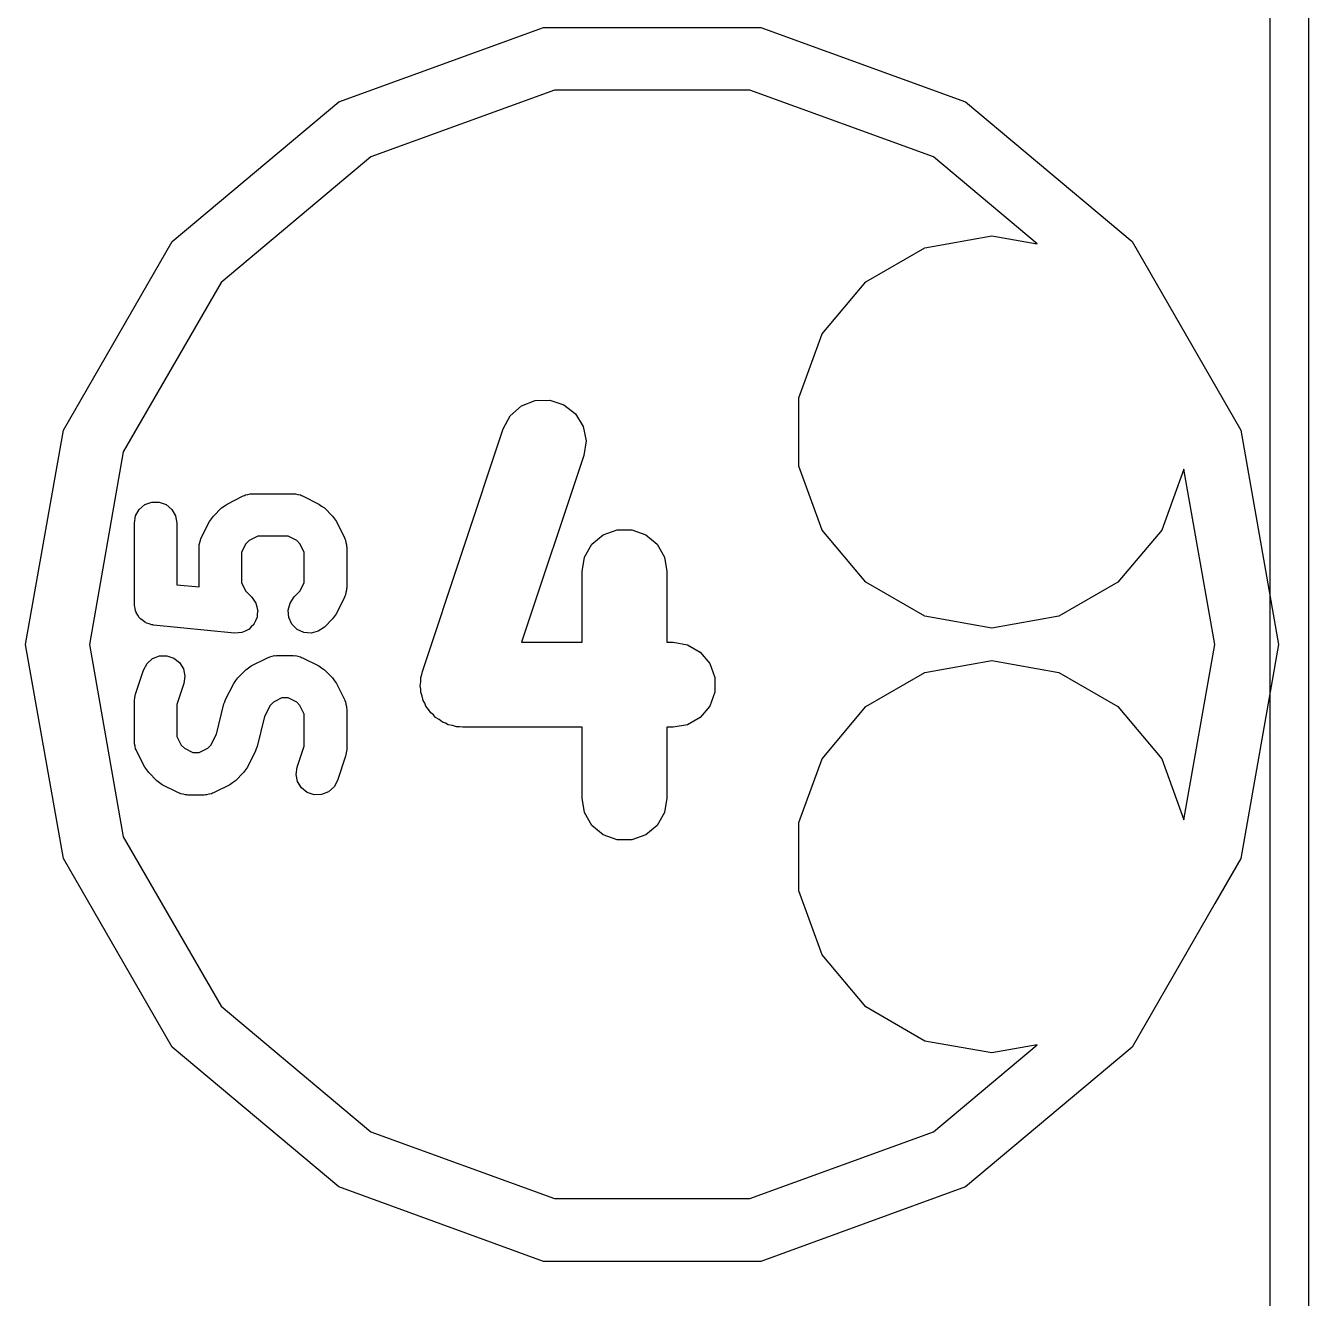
# Model space of a CAD drawing. Extents: x 25.3 to 49.5, y -85.5 to -24.8.
# Drawn here: x 41.81 to 49.48, y -62.84 to -55.23 of the extents above; entities that cross this region are included whole.
import ezdxf

# ---------------------------------------------------------------- set-up
doc = ezdxf.new("R2010")
doc.units = 0
doc.header["$MEASUREMENT"] = 0
doc.layers.add('BLACK', color=7, linetype='CONTINUOUS')

msp = doc.modelspace()

# ---------------------------------------------------------------- linework, layer by layer
at = {"layer": 'Black'}
for p, q in [((49.4792, -25.4), (49.4792, -84.836)), ((49.2506, -84.7217), (49.2506, -25.5143)), ((43.6816, -55.6834), (44.9043, -55.2384)), ((44.9043, -55.2384), (46.2055, -55.2384)), ((46.2055, -55.2384), (47.4281, -55.6834)), ((42.6849, -56.5198), (43.6816, -55.6834)), ((44.9705, -55.6136), (43.8721, -56.0134)), ((46.1393, -55.6136), (44.9705, -55.6136)), ((47.2376, -56.0134), (46.1393, -55.6136)), ((47.4281, -55.6834), (48.4249, -56.5198)), ((43.8721, -56.0134), (42.9768, -56.7647)), ((47.8565, -56.5327), (47.2376, -56.0134)), ((42.0343, -57.6466), (42.6849, -56.5198)), ((47.1858, -56.5559), (47.5869, -56.4851)), ((47.5869, -56.4851), (47.8565, -56.5327)), ((48.4249, -56.5198), (49.0755, -57.6466)), ((46.833, -56.7595), (47.1858, -56.5559)), ((46.5712, -57.0716), (46.833, -56.7595)), ((42.9768, -56.7647), (42.3924, -57.7769)), ((46.4319, -57.4543), (46.5712, -57.0716)), ((44.7067, -57.5606), (44.7727, -57.5021)), ((44.7727, -57.5021), (44.8548, -57.4696)), ((44.8548, -57.4696), (44.9429, -57.4672)), ((44.9429, -57.4672), (45.0266, -57.4951)), ((45.0266, -57.4951), (45.0957, -57.55)), ((46.4319, -57.8617), (46.4319, -57.4543)), ((44.6647, -57.6382), (44.7067, -57.5606)), ((45.0957, -57.55), (45.1419, -57.6251)), ((41.8084, -58.928), (42.0343, -57.6466)), ((44.1809, -59.0896), (44.6647, -57.6382)), ((45.1419, -57.6251), (45.1596, -57.7115)), ((49.0755, -57.6466), (49.3014, -58.928)), ((45.1596, -57.7115), (45.1467, -57.7988)), ((42.3924, -57.7769), (42.1894, -58.928)), ((45.1467, -57.7988), (44.7743, -58.9159)), ((46.5712, -58.2444), (46.4319, -57.8617)), ((48.7355, -57.8794), (48.6026, -58.2444)), ((48.9204, -58.928), (48.7355, -57.8794)), ((43.0125, -58.0887), (43.1093, -58.0403)), ((43.1093, -58.0403), (43.1163, -58.0382)), ((43.1163, -58.0382), (43.1227, -58.0346)), ((43.1227, -58.0346), (43.1373, -58.032)), ((43.1373, -58.032), (43.1516, -58.0277)), ((43.1516, -58.0277), (43.1589, -58.0282)), ((43.1589, -58.0282), (43.1661, -58.0269)), ((43.1661, -58.0269), (43.408, -58.0269)), ((43.408, -58.0269), (43.4152, -58.0282)), ((43.4152, -58.0282), (43.4225, -58.0277)), ((43.4225, -58.0277), (43.4368, -58.032)), ((43.4368, -58.032), (43.4514, -58.0346)), ((43.4514, -58.0346), (43.4578, -58.0382)), ((43.4578, -58.0382), (43.4648, -58.0403)), ((43.4648, -58.0403), (43.5616, -58.0887)), ((42.4662, -58.1588), (42.4882, -58.1207)), ((42.4882, -58.1207), (42.522, -58.0923)), ((42.522, -58.0923), (42.5635, -58.0772)), ((42.5635, -58.0772), (42.6076, -58.0772)), ((42.6076, -58.0772), (42.649, -58.0923)), ((42.649, -58.0923), (42.6828, -58.1207)), ((42.6828, -58.1207), (42.7049, -58.1588)), ((42.9311, -58.1609), (42.9795, -58.1125)), ((42.9795, -58.1125), (42.9962, -58.1008)), ((42.9962, -58.1008), (43.0125, -58.0887)), ((43.5616, -58.0887), (43.5779, -58.1008)), ((43.5779, -58.1008), (43.5946, -58.1125)), ((43.5946, -58.1125), (43.6429, -58.1609)), ((42.4585, -58.2023), (42.4662, -58.1588)), ((42.4585, -58.6861), (42.4585, -58.2023)), ((42.7049, -58.1588), (42.7125, -58.2023)), ((42.7125, -58.2023), (42.7125, -58.5712)), ((42.859, -58.2906), (42.9074, -58.1939)), ((42.9074, -58.1939), (42.9195, -58.1775)), ((42.9195, -58.1775), (42.9311, -58.1609)), ((43.6429, -58.1609), (43.6546, -58.1775)), ((43.6546, -58.1775), (43.6667, -58.1939)), ((43.6667, -58.1939), (43.7151, -58.2906)), ((42.8532, -58.304), (42.8569, -58.2976)), ((42.8569, -58.2976), (42.859, -58.2906)), ((43.1961, -58.2809), (43.1446, -58.3067)), ((43.378, -58.2809), (43.1961, -58.2809)), ((43.4295, -58.3067), (43.378, -58.2809)), ((43.7151, -58.2906), (43.7172, -58.2976)), ((43.7172, -58.2976), (43.7209, -58.304)), ((45.1949, -58.3293), (45.2625, -58.2726)), ((45.2625, -58.2726), (45.3454, -58.2424)), ((45.3454, -58.2424), (45.4336, -58.2424)), ((45.4336, -58.2424), (45.5165, -58.2726)), ((45.5165, -58.2726), (45.5841, -58.3293)), ((46.833, -58.5565), (46.5712, -58.2444)), ((48.6026, -58.2444), (48.3408, -58.5565)), ((42.8456, -58.3474), (42.8468, -58.3402)), ((42.8456, -58.5845), (42.8456, -58.3474)), ((42.8464, -58.3329), (42.8506, -58.3186)), ((42.8468, -58.3402), (42.8464, -58.3329)), ((42.8506, -58.3186), (42.8532, -58.304)), ((43.1253, -58.3259), (43.0996, -58.3774)), ((43.1446, -58.3067), (43.1253, -58.3259)), ((43.4488, -58.3259), (43.4295, -58.3067)), ((43.4745, -58.3774), (43.4488, -58.3259)), ((43.7209, -58.304), (43.7234, -58.3186)), ((43.7234, -58.3186), (43.7277, -58.3329)), ((43.7277, -58.3329), (43.7272, -58.3402)), ((43.7272, -58.3402), (43.7285, -58.3474)), ((43.7285, -58.3474), (43.7285, -58.5893)), ((45.1508, -58.4057), (45.1949, -58.3293)), ((45.5841, -58.3293), (45.6282, -58.4057)), ((43.0996, -58.3774), (43.0996, -58.5594)), ((43.4745, -58.5594), (43.4745, -58.3774)), ((45.1355, -58.4926), (45.1508, -58.4057)), ((45.6282, -58.4057), (45.6435, -58.4926)), ((45.1355, -58.9159), (45.1355, -58.4926)), ((45.6435, -58.4926), (45.6435, -58.9159)), ((42.7125, -58.5712), (42.8456, -58.5845)), ((43.0996, -58.5594), (43.1253, -58.6109)), ((43.4488, -58.6109), (43.4745, -58.5594)), ((43.7277, -58.6039), (43.7234, -58.6181)), ((43.7285, -58.5893), (43.7272, -58.5965)), ((43.7272, -58.5965), (43.7277, -58.6039)), ((47.1858, -58.7601), (46.833, -58.5565)), ((48.3408, -58.5565), (47.988, -58.7601)), ((43.1253, -58.6109), (43.1591, -58.6447)), ((43.1591, -58.6447), (43.1596, -58.6453)), ((43.1596, -58.6453), (43.1602, -58.6458)), ((43.1602, -58.6458), (43.1722, -58.6634)), ((43.1722, -58.6634), (43.1844, -58.6808)), ((43.1844, -58.6808), (43.1846, -58.6816)), ((43.1846, -58.6816), (43.1851, -58.6822)), ((43.3782, -58.7234), (43.3897, -58.6808)), ((43.3897, -58.6808), (43.415, -58.6447)), ((43.415, -58.6447), (43.4488, -58.6109)), ((43.7151, -58.6461), (43.6667, -58.7429)), ((43.7172, -58.6391), (43.7151, -58.6461)), ((43.7209, -58.6328), (43.7172, -58.6391)), ((43.7234, -58.6181), (43.7209, -58.6328)), ((42.4594, -58.6908), (42.4585, -58.6861)), ((42.4589, -58.6956), (42.4594, -58.6908)), ((42.4632, -58.7124), (42.4589, -58.6956)), ((42.4662, -58.7295), (42.4632, -58.7124)), ((42.4686, -58.7337), (42.4662, -58.7295)), ((42.4698, -58.7383), (42.4686, -58.7337)), ((42.4795, -58.7527), (42.4698, -58.7383)), ((42.4882, -58.7677), (42.4795, -58.7527)), ((43.1851, -58.6822), (43.1903, -58.7029)), ((43.1903, -58.7029), (43.1958, -58.7234)), ((43.1938, -58.7462), (43.192, -58.7673)), ((43.196, -58.725), (43.1938, -58.7462)), ((43.1958, -58.7234), (43.1958, -58.7242)), ((43.1958, -58.7242), (43.196, -58.725)), ((43.3821, -58.7673), (43.3782, -58.7234)), ((43.6667, -58.7429), (43.6546, -58.7592)), ((42.4919, -58.7708), (42.4882, -58.7677)), ((42.4946, -58.7748), (42.4919, -58.7708)), ((42.5087, -58.7849), (42.4946, -58.7748)), ((42.522, -58.7961), (42.5087, -58.7849)), ((42.5265, -58.7977), (42.522, -58.7961)), ((42.5304, -58.8005), (42.5265, -58.7977)), ((42.5471, -58.8052), (42.5304, -58.8005)), ((42.5635, -58.8112), (42.5471, -58.8052)), ((42.5683, -58.8112), (42.5635, -58.8112)), ((42.5729, -58.8125), (42.5683, -58.8112)), ((43.0567, -58.8608), (42.5729, -58.8125)), ((43.1572, -58.8234), (43.1422, -58.8385)), ((43.1724, -58.8086), (43.1572, -58.8234)), ((43.1728, -58.8079), (43.1724, -58.8086)), ((43.1734, -58.8073), (43.1728, -58.8079)), ((43.1823, -58.7881), (43.1734, -58.8073)), ((43.1916, -58.7689), (43.1823, -58.7881)), ((43.1917, -58.7681), (43.1916, -58.7689)), ((43.192, -58.7673), (43.1917, -58.7681)), ((43.4007, -58.8073), (43.3821, -58.7673)), ((43.4319, -58.8385), (43.4007, -58.8073)), ((43.5946, -58.8243), (43.5584, -58.8496)), ((43.6429, -58.7759), (43.5946, -58.8243)), ((43.6546, -58.7592), (43.6429, -58.7759)), ((47.5869, -58.8309), (47.1858, -58.7601)), ((47.988, -58.7601), (47.5869, -58.8309)), ((43.0575, -58.8608), (43.0567, -58.8608)), ((43.0583, -58.861), (43.0575, -58.8608)), ((43.0794, -58.8591), (43.0583, -58.861)), ((43.1007, -58.8575), (43.0794, -58.8591)), ((43.1014, -58.8572), (43.1007, -58.8575)), ((43.1022, -58.8571), (43.1014, -58.8572)), ((43.1214, -58.8482), (43.1022, -58.8571)), ((43.1409, -58.8394), (43.1214, -58.8482)), ((43.1414, -58.8388), (43.1409, -58.8394)), ((43.1422, -58.8385), (43.1414, -58.8388)), ((43.4719, -58.8571), (43.4319, -58.8385)), ((43.5158, -58.861), (43.4719, -58.8571)), ((43.5584, -58.8496), (43.5158, -58.861)), ((42.0343, -60.2094), (41.8084, -58.928)), ((42.1894, -58.928), (42.3924, -60.0791)), ((44.7743, -58.9159), (45.1355, -58.9159)), ((45.6435, -58.9159), (45.6798, -58.9159)), ((45.6798, -58.9159), (45.7667, -58.9312)), ((45.7667, -58.9312), (45.8431, -58.9753)), ((45.8431, -58.9753), (45.8998, -59.0429)), ((48.7355, -59.9766), (48.9204, -58.928)), ((49.3014, -58.928), (49.0755, -60.2094)), ((42.5134, -59.0814), (42.5344, -59.0426)), ((42.5344, -59.0426), (42.5674, -59.0133)), ((42.5674, -59.0133), (42.6084, -58.9971)), ((42.6084, -58.9971), (42.6525, -58.9959)), ((42.6525, -58.9959), (42.6944, -59.0098)), ((42.6944, -59.0098), (42.7289, -59.0373)), ((42.7289, -59.0373), (42.752, -59.0748)), ((43.1413, -59.0684), (43.1577, -59.0563)), ((43.1577, -59.0563), (43.2544, -59.0079)), ((43.2544, -59.0079), (43.2615, -59.0058)), ((43.2615, -59.0058), (43.2678, -59.0022)), ((43.2678, -59.0022), (43.2825, -58.9996)), ((43.2825, -58.9996), (43.2967, -58.9954)), ((43.2967, -58.9954), (43.304, -58.9958)), ((43.304, -58.9958), (43.3112, -58.9945)), ((43.3112, -58.9945), (43.408, -58.9945)), ((43.408, -58.9945), (43.4152, -58.9958)), ((43.4152, -58.9958), (43.4225, -58.9954)), ((43.4225, -58.9954), (43.4368, -58.9996)), ((43.4368, -58.9996), (43.4514, -59.0022)), ((43.4514, -59.0022), (43.4578, -59.0058)), ((43.4578, -59.0058), (43.4648, -59.0079)), ((43.4648, -59.0079), (43.5616, -59.0563)), ((43.5616, -59.0563), (43.5779, -59.0684)), ((45.8998, -59.0429), (45.9299, -59.1258)), ((47.1858, -59.0959), (47.5869, -59.0251)), ((47.5869, -59.0251), (47.988, -59.0959)), ((42.465, -59.2265), (42.5134, -59.0814)), ((42.752, -59.0748), (42.7609, -59.1181)), ((42.7609, -59.1181), (42.7544, -59.1617)), ((43.0646, -59.1451), (43.0763, -59.1285)), ((43.0763, -59.1285), (43.1247, -59.0801)), ((43.1247, -59.0801), (43.1413, -59.0684)), ((43.5779, -59.0684), (43.5946, -59.0801)), ((43.5946, -59.0801), (43.6429, -59.1285)), ((43.6429, -59.1285), (43.6546, -59.1452)), ((44.1717, -59.1258), (44.1782, -59.1082)), ((44.1717, -59.1515), (44.1717, -59.1258)), ((44.1782, -59.1082), (44.1809, -59.0896)), ((45.9299, -59.1258), (45.9299, -59.214)), ((46.833, -59.2995), (47.1858, -59.0959)), ((47.988, -59.0959), (48.3408, -59.2995)), ((42.7544, -59.1617), (42.7125, -59.2873)), ((43.0041, -59.2583), (43.0525, -59.1615)), ((43.0525, -59.1615), (43.0646, -59.1451)), ((43.6546, -59.1452), (43.6667, -59.1615)), ((43.6667, -59.1615), (43.7151, -59.2583)), ((44.168, -59.1768), (44.1717, -59.1515)), ((44.1717, -59.1952), (44.168, -59.1768)), ((44.1717, -59.214), (44.1717, -59.1952)), ((44.1805, -59.2381), (44.1717, -59.214)), ((45.9299, -59.214), (45.8998, -59.2969)), ((42.4585, -59.2667), (42.462, -59.2466)), ((42.4585, -59.5086), (42.4585, -59.2667)), ((42.462, -59.2466), (42.465, -59.2265)), ((42.7125, -59.2873), (42.7125, -59.4786)), ((42.9495, -59.4642), (42.9945, -59.2842)), ((42.9945, -59.2842), (43.0002, -59.2716)), ((43.0002, -59.2716), (43.0041, -59.2583)), ((43.2705, -59.2935), (43.2375, -59.3594)), ((43.2897, -59.2743), (43.2705, -59.2935)), ((43.3412, -59.2485), (43.2897, -59.2743)), ((43.378, -59.2485), (43.3412, -59.2485)), ((43.4295, -59.2743), (43.378, -59.2485)), ((43.4488, -59.2935), (43.4295, -59.2743)), ((43.4745, -59.345), (43.4488, -59.2935)), ((43.7151, -59.2583), (43.7172, -59.2653)), ((43.7172, -59.2653), (43.7209, -59.2716)), ((43.7209, -59.2716), (43.7234, -59.2863)), ((43.7234, -59.2863), (43.7277, -59.3005)), ((44.1857, -59.2633), (44.1805, -59.2381)), ((44.1955, -59.2793), (44.1857, -59.2633)), ((44.2019, -59.2969), (44.1955, -59.2793)), ((43.2375, -59.3594), (43.1925, -59.5394)), ((43.4745, -59.5363), (43.4745, -59.345)), ((43.7277, -59.3005), (43.7272, -59.3078)), ((43.7272, -59.3078), (43.7285, -59.315)), ((43.7285, -59.315), (43.7285, -59.557)), ((44.2184, -59.3166), (44.2019, -59.2969)), ((44.2318, -59.3384), (44.2184, -59.3166)), ((44.2465, -59.3501), (44.2318, -59.3384)), ((44.2586, -59.3645), (44.2465, -59.3501)), ((44.2808, -59.3773), (44.2586, -59.3645)), ((45.8431, -59.3645), (45.7667, -59.4086)), ((45.8998, -59.2969), (45.8431, -59.3645)), ((46.5712, -59.6116), (46.833, -59.2995)), ((48.3408, -59.2995), (48.6026, -59.6116)), ((44.3009, -59.3933), (44.2808, -59.3773)), ((44.3187, -59.3992), (44.3009, -59.3933)), ((44.335, -59.4086), (44.3187, -59.3992)), ((44.3603, -59.413), (44.335, -59.4086)), ((44.3846, -59.4212), (44.3603, -59.413)), ((44.4034, -59.4206), (44.3846, -59.4212)), ((44.4219, -59.4239), (44.4034, -59.4206)), ((45.1355, -59.4239), (44.4219, -59.4239)), ((45.1355, -59.8472), (45.1355, -59.4239)), ((45.6798, -59.4239), (45.6435, -59.4239)), ((45.6435, -59.4239), (45.6435, -59.8472)), ((45.7667, -59.4086), (45.6798, -59.4239)), ((42.4598, -59.5158), (42.4585, -59.5086)), ((42.4594, -59.5231), (42.4598, -59.5158)), ((42.4636, -59.5373), (42.4594, -59.5231)), ((42.7125, -59.4786), (42.7383, -59.5301)), ((42.9166, -59.5301), (42.9495, -59.4642)), ((42.4662, -59.552), (42.4636, -59.5373)), ((42.4698, -59.5583), (42.4662, -59.552)), ((42.4719, -59.5654), (42.4698, -59.5583)), ((42.5203, -59.6621), (42.4719, -59.5654)), ((42.7383, -59.5301), (42.7575, -59.5493)), ((42.7575, -59.5493), (42.809, -59.5751)), ((42.809, -59.5751), (42.8458, -59.5751)), ((42.8458, -59.5751), (42.8973, -59.5493)), ((42.8973, -59.5493), (42.9166, -59.5301)), ((43.1829, -59.5654), (43.1345, -59.6621)), ((43.1869, -59.5521), (43.1829, -59.5654)), ((43.1925, -59.5394), (43.1869, -59.5521)), ((43.4327, -59.6619), (43.4745, -59.5363)), ((43.722, -59.5971), (43.6736, -59.7423)), ((43.725, -59.577), (43.722, -59.5971)), ((43.7285, -59.557), (43.725, -59.577)), ((42.5324, -59.6785), (42.5203, -59.6621)), ((42.5441, -59.6951), (42.5324, -59.6785)), ((43.1224, -59.6785), (43.1108, -59.6951)), ((43.1345, -59.6621), (43.1224, -59.6785)), ((43.4262, -59.7056), (43.4327, -59.6619)), ((46.4319, -59.9943), (46.5712, -59.6116)), ((48.6026, -59.6116), (48.7355, -59.9766)), ((42.5925, -59.7435), (42.5441, -59.6951)), ((42.6092, -59.7552), (42.5925, -59.7435)), ((42.6255, -59.7673), (42.6092, -59.7552)), ((43.0457, -59.7552), (43.0294, -59.7673)), ((43.0624, -59.7435), (43.0457, -59.7552)), ((43.1108, -59.6951), (43.0624, -59.7435)), ((43.435, -59.7488), (43.4262, -59.7056)), ((43.4581, -59.7864), (43.435, -59.7488)), ((43.6736, -59.7423), (43.6526, -59.781)), ((42.7222, -59.8157), (42.6255, -59.7673)), ((42.7293, -59.8178), (42.7222, -59.8157)), ((42.7356, -59.8214), (42.7293, -59.8178)), ((42.7503, -59.824), (42.7356, -59.8214)), ((42.7645, -59.8283), (42.7503, -59.824)), ((42.7718, -59.8278), (42.7645, -59.8283)), ((42.779, -59.8291), (42.7718, -59.8278)), ((42.8758, -59.8291), (42.779, -59.8291)), ((42.883, -59.8278), (42.8758, -59.8291)), ((42.8903, -59.8283), (42.883, -59.8278)), ((42.9046, -59.824), (42.8903, -59.8283)), ((42.9192, -59.8214), (42.9046, -59.824)), ((42.9256, -59.8178), (42.9192, -59.8214)), ((42.9326, -59.8157), (42.9256, -59.8178)), ((43.0294, -59.7673), (42.9326, -59.8157)), ((43.4927, -59.8138), (43.4581, -59.7864)), ((43.5345, -59.8277), (43.4927, -59.8138)), ((43.5786, -59.8265), (43.5345, -59.8277)), ((43.6196, -59.8103), (43.5786, -59.8265)), ((43.6526, -59.781), (43.6196, -59.8103)), ((45.1508, -59.9341), (45.1355, -59.8472)), ((45.6435, -59.8472), (45.6282, -59.9341)), ((45.1949, -60.0105), (45.1508, -59.9341)), ((45.6282, -59.9341), (45.5841, -60.0105)), ((45.2625, -60.0672), (45.1949, -60.0105)), ((45.5841, -60.0105), (45.5165, -60.0672)), ((46.4319, -60.4017), (46.4319, -59.9943)), ((42.3924, -60.0791), (42.9768, -61.0913)), ((45.3454, -60.0974), (45.2625, -60.0672)), ((45.4336, -60.0974), (45.3454, -60.0974)), ((45.5165, -60.0672), (45.4336, -60.0974)), ((42.6849, -61.3362), (42.0343, -60.2094)), ((49.0755, -60.2094), (48.9204, -60.4779)), ((46.5712, -60.7844), (46.4319, -60.4017)), ((48.9204, -60.4779), (48.4249, -61.3362)), ((46.833, -61.0965), (46.5712, -60.7844)), ((42.9768, -61.0913), (43.8721, -61.8426)), ((47.1858, -61.3001), (46.833, -61.0965)), ((43.6816, -62.1726), (42.6849, -61.3362)), ((47.5869, -61.3709), (47.1858, -61.3001)), ((47.2376, -61.8426), (47.8565, -61.3233)), ((48.4249, -61.3362), (47.4281, -62.1726)), ((47.8565, -61.3233), (47.5869, -61.3709)), ((43.8721, -61.8426), (44.9705, -62.2424)), ((46.1393, -62.2424), (47.2376, -61.8426)), ((44.9043, -62.6176), (43.6816, -62.1726)), ((47.4281, -62.1726), (46.2055, -62.6176)), ((44.9705, -62.2424), (46.1393, -62.2424)), ((46.2055, -62.6176), (44.9043, -62.6176))]:
    msp.add_line(p, q, dxfattribs=at)

doc.saveas('drawing.dxf')
